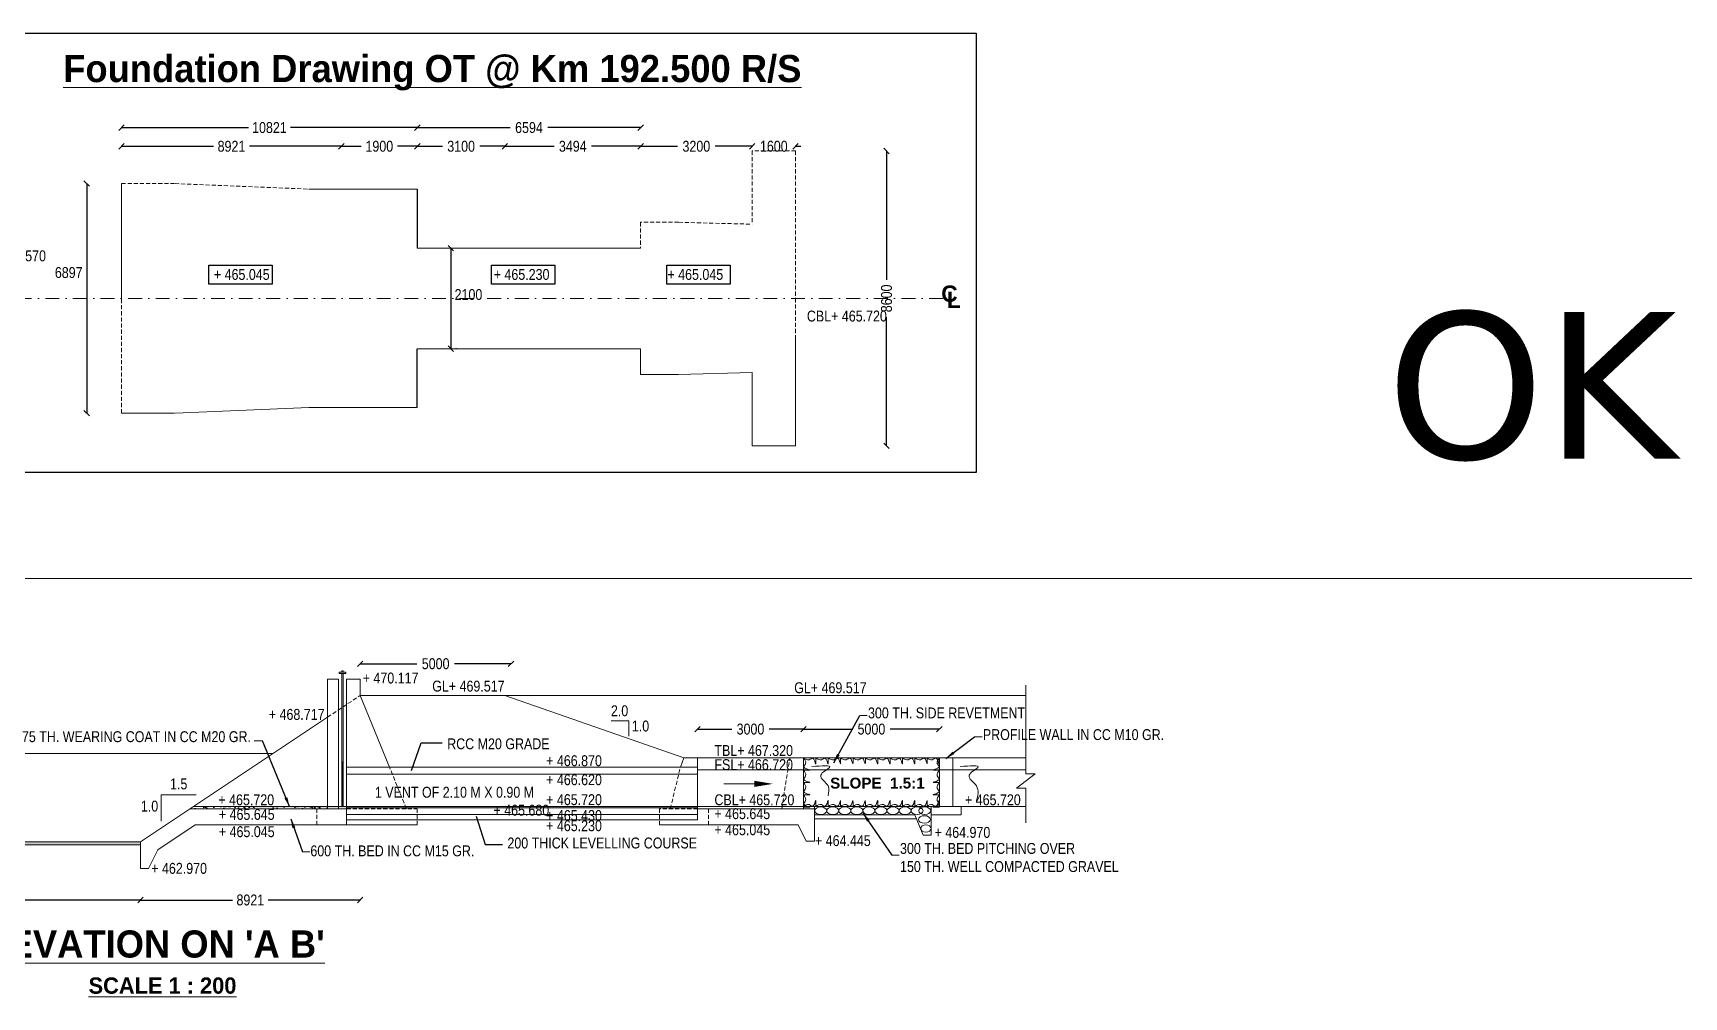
# Model space of a CAD drawing. Header units: millimetres. Extents: x 283753 to 367753, y 96727 to 160762.
# Drawn here: x 299293 to 329665, y 143025 to 160762 of the extents above; entities that cross this region are included whole.
import ezdxf
from ezdxf.enums import TextEntityAlignment as Align

# ---------------------------------------------------------------- set-up
doc = ezdxf.new("R2010")
doc.units = ezdxf.units.MM
for name, pattern in [('CENTER', [2, 1.25, -0.25, 0.25, -0.25]), ('DASHDOTX2', [50.8, 25.4, -12.7, 0, -12.7]), ('HIDDEN', [0.375, 0.25, -0.125])]:
    doc.linetypes.add(name, pattern=pattern)
for name, color, linetype in [('Box', 20, 'Continuous'), ('canal', 5, 'Continuous'), ('CENTER', 5, 'CENTER'), ('headwall', 6, 'Continuous'), ('TEXT', 7, 'Continuous')]:
    doc.layers.add(name, color=color, linetype=linetype)
doc.styles.add('AB', font='ARIALBD_1.TTF')
doc.styles.add('ARIAL NARROW', font='ARIALN_1.TTF')
doc.styles.add('CITYBLUEPR', font='cityb__.ttf')
doc.styles.add('VERDANA', font='verdana_0.ttf')
doc.dimstyles.new('ISO-25', dxfattribs={"dimtxt": 2.5, "dimasz": 2.5, "dimexe": 1.25, "dimexo": 0.625, "dimtad": 1, "dimdec": 0, "dimtxsty": 'Standard', "dimblk": 'OBLIQUE', "dimcen": 2.5, "dimdle": 1.25, "dimclrd": 6, "dimadec": 0, "dimazin": 0, "dimtfac": 1, "dimtdec": 0, "dimtmove": 0, "dimatfit": 3, "dimfxl": 0, "dimarcsym": 0})
doc.dimstyles.get("Standard").update_dxf_attribs({"dimtxt": 0.18, "dimasz": 0.18, "dimexe": 0.18, "dimexo": 0.0625, "dimgap": 0.09, "dimtad": 0, "dimtih": 1, "dimtoh": 1, "dimdec": 4, "dimzin": 0, "dimdsep": 46, "dimtxsty": 'Standard', "dimcen": 0.09, "dimadec": 0, "dimazin": 0, "dimtfac": 1, "dimtdec": 4, "dimtofl": 0, "dimtmove": 0, "dimatfit": 3, "dimfxl": 0, "dimtolj": 1, "dimtzin": 0, "dimarcsym": 0})
doc.dimstyles.new('STANDARD$0', dxfattribs={"dimscale": 88.888889, "dimtxt": 0.02, "dimasz": 0.02, "dimexe": 0.05, "dimexo": 0.1, "dimgap": 0.002, "dimtad": 2, "dimdec": 0, "dimzin": 1, "dimdsep": 46, "dimtxsty": 'Standard', "dimblk": 'OBLIQUE', "dimcen": 0.09, "dimadec": 0, "dimazin": 0, "dimtfac": 1, "dimtdec": 4, "dimtofl": 0, "dimtmove": 0, "dimatfit": 3, "dimfxl": 0, "dimtolj": 1, "dimtzin": 1, "dimarcsym": 0})
doc.dimstyles.new('STANDARD$7', dxfattribs={"dimtxt": 2, "dimasz": 2, "dimexe": 1.25, "dimexo": 0.625, "dimtad": 1, "dimdec": 0, "dimlfac": 0.5, "dimdsep": 46, "dimtxsty": 'Standard', "dimcen": 2.5, "dimadec": 0, "dimazin": 0, "dimtfac": 1, "dimtdec": 0, "dimtmove": 0, "dimatfit": 3, "dimfxl": 0, "dimtolj": 1, "dimtzin": 0, "dimarcsym": 0})

# ---------------------------------------------------------------- blocks, each defined once
blk = doc.blocks.new('_Oblique')
at = {"color": 0, "linetype": 'ByBlock', "lineweight": -2}
blk.add_line((-0.5, -0.5), (0.5, 0.5), dxfattribs=at)
blk = doc.blocks.new('*D155')
at = {"layer": 'canal', "color": 0, "lineweight": -2, "transparency": 16777216}
for p, q in [((294819, 144809), (297643, 144809)), ((301269, 144809), (298444, 144809))]:
    blk.add_line(p, q, dxfattribs=at)
at = {"layer": 'Defpoints', "color": 0, "transparency": 16777216}
for p in [(294819, 144809), (301269, 144809), (301269, 144809)]:
    blk.add_point(p, dxfattribs=at)
at = {"layer": 'canal', "color": 0, "lineweight": -2, "transparency": 16777216, "xscale": 100, "yscale": 100, "zscale": 100, "rotation": 180}
blk.add_blockref('_Oblique', (294819, 144809), dxfattribs=at)
at = {"layer": 'canal', "color": 0, "lineweight": -2, "transparency": 16777216, "xscale": 100, "yscale": 100, "zscale": 100}
blk.add_blockref('_Oblique', (301269, 144809), dxfattribs=at)
at = {"layer": 'canal', "color": 0, "lineweight": 9, "transparency": 16777216, "insert": (298044, 144809), "char_height": 200, "attachment_point": 5, "style": 'ARIAL NARROW'}
blk.add_mtext('\\A1;10000', dxfattribs=at)
blk = doc.blocks.new('*D156')
at = {"layer": 'canal', "color": 0, "lineweight": -2, "transparency": 16777216}
for p, q in [((301269, 144809), (302962, 144809)), ((305313, 144809), (303620, 144809))]:
    blk.add_line(p, q, dxfattribs=at)
at = {"layer": 'Defpoints', "color": 0, "transparency": 16777216}
for p in [(301269, 144809), (305313, 144809), (305313, 144809)]:
    blk.add_point(p, dxfattribs=at)
at = {"layer": 'canal', "color": 0, "lineweight": -2, "transparency": 16777216, "xscale": 100, "yscale": 100, "zscale": 100, "rotation": 180}
blk.add_blockref('_Oblique', (301269, 144809), dxfattribs=at)
at = {"layer": 'canal', "color": 0, "lineweight": -2, "transparency": 16777216, "xscale": 100, "yscale": 100, "zscale": 100}
blk.add_blockref('_Oblique', (305313, 144809), dxfattribs=at)
at = {"layer": 'canal', "color": 0, "lineweight": 9, "transparency": 16777216, "insert": (303291, 144809), "char_height": 200, "attachment_point": 5, "style": 'ARIAL NARROW'}
blk.add_mtext('\\A1;8921', dxfattribs=at)
blk = doc.blocks.new('*D157')
at = {"layer": 'canal', "color": 0, "lineweight": -2, "transparency": 16777216}
for p, q in [((305313, 149156), (306355, 149156)), ((308087, 149156), (307044, 149156)), ((308087, 149256), (308087, 149256))]:
    blk.add_line(p, q, dxfattribs=at)
at = {"layer": 'Defpoints', "color": 0, "transparency": 16777216}
for p in [(305313, 149156), (305313, 149156), (308087, 149156)]:
    blk.add_point(p, dxfattribs=at)
at = {"layer": 'canal', "color": 0, "lineweight": -2, "transparency": 16777216, "xscale": 100, "yscale": 100, "zscale": 100, "rotation": 180}
blk.add_blockref('_Oblique', (305313, 149156), dxfattribs=at)
at = {"layer": 'canal', "color": 0, "lineweight": -2, "transparency": 16777216, "xscale": 100, "yscale": 100, "zscale": 100}
blk.add_blockref('_Oblique', (308087, 149156), dxfattribs=at)
at = {"layer": 'canal', "color": 0, "lineweight": 9, "transparency": 16777216, "insert": (306700, 149156), "char_height": 200, "attachment_point": 5, "style": 'ARIAL NARROW'}
blk.add_mtext('\\A1;5000', dxfattribs=at)
blk = doc.blocks.new('*D158')
at = {"layer": 'canal', "color": 0, "lineweight": -2, "transparency": 16777216}
for p, q in [((311517, 147953), (312147, 147953)), ((313467, 147953), (312837, 147953))]:
    blk.add_line(p, q, dxfattribs=at)
at = {"layer": 'Defpoints', "color": 0, "transparency": 16777216}
for p in [(311517, 147953), (313467, 147953), (313467, 147953)]:
    blk.add_point(p, dxfattribs=at)
at = {"layer": 'canal', "color": 0, "lineweight": -2, "transparency": 16777216, "xscale": 100, "yscale": 100, "zscale": 100, "rotation": 180}
blk.add_blockref('_Oblique', (311517, 147953), dxfattribs=at)
at = {"layer": 'canal', "color": 0, "lineweight": -2, "transparency": 16777216, "xscale": 100, "yscale": 100, "zscale": 100}
blk.add_blockref('_Oblique', (313467, 147953), dxfattribs=at)
at = {"layer": 'canal', "color": 0, "lineweight": 9, "transparency": 16777216, "insert": (312492, 147953), "char_height": 200, "attachment_point": 5, "style": 'ARIAL NARROW'}
blk.add_mtext('\\A1;3000', dxfattribs=at)
blk = doc.blocks.new('*D159')
at = {"layer": 'canal', "color": 0, "lineweight": -2, "transparency": 16777216}
for p, q in [((313467, 147953), (314372, 147953)), ((315967, 147953), (315062, 147953))]:
    blk.add_line(p, q, dxfattribs=at)
at = {"layer": 'Defpoints', "color": 0, "transparency": 16777216}
for p in [(313467, 147953), (315967, 147953), (315967, 147953)]:
    blk.add_point(p, dxfattribs=at)
at = {"layer": 'canal', "color": 0, "lineweight": -2, "transparency": 16777216, "xscale": 100, "yscale": 100, "zscale": 100, "rotation": 180}
blk.add_blockref('_Oblique', (313467, 147953), dxfattribs=at)
at = {"layer": 'canal', "color": 0, "lineweight": -2, "transparency": 16777216, "xscale": 100, "yscale": 100, "zscale": 100}
blk.add_blockref('_Oblique', (315967, 147953), dxfattribs=at)
at = {"layer": 'canal', "color": 0, "lineweight": 9, "transparency": 16777216, "insert": (314717, 147953), "char_height": 200, "attachment_point": 5, "style": 'ARIAL NARROW'}
blk.add_mtext('\\A1;5000', dxfattribs=at)
blk = doc.blocks.new('*D217')
at = {"layer": 'canal', "color": 0, "lineweight": -2, "transparency": 16777216}
for p, q in [((306981, 156804), (306981, 154954)), ((307074, 154954), (307081, 154954))]:
    blk.add_line(p, q, dxfattribs=at)
at = {"layer": 'Defpoints', "color": 0, "transparency": 16777216}
for p in [(306981, 156804), (306974, 154954), (306981, 154954)]:
    blk.add_point(p, dxfattribs=at)
at = {"layer": 'canal', "color": 0, "lineweight": -2, "transparency": 16777216, "xscale": 100, "yscale": 100, "zscale": 100}
for p, rotation in [((306981, 156804), 90), ((306981, 154954), 270)]:
    blk.add_blockref('_Oblique', p, dxfattribs=dict(at, rotation=rotation))
at = {"layer": 'canal', "color": 0, "lineweight": 9, "transparency": 16777216, "insert": (307304, 155948), "char_height": 200, "attachment_point": 5, "style": 'ARIAL NARROW'}
blk.add_mtext('\\A1;2100', dxfattribs=at)
blk = doc.blocks.new('*D218')
at = {"layer": 'canal', "color": 0, "lineweight": -2, "transparency": 16777216}
for p, q in [((300281, 157991), (300281, 153767)), ((300181, 153767), (300181, 153767))]:
    blk.add_line(p, q, dxfattribs=at)
at = {"layer": 'Defpoints', "color": 0, "transparency": 16777216}
for p in [(300281, 157991), (300281, 153767), (300281, 153767)]:
    blk.add_point(p, dxfattribs=at)
at = {"layer": 'canal', "color": 0, "lineweight": -2, "transparency": 16777216, "xscale": 100, "yscale": 100, "zscale": 100}
for p, rotation in [((300281, 157991), 90), ((300281, 153767), 270)]:
    blk.add_blockref('_Oblique', p, dxfattribs=dict(at, rotation=rotation))
at = {"layer": 'canal', "color": 0, "lineweight": 9, "transparency": 16777216, "insert": (299950, 156353), "char_height": 200, "attachment_point": 5, "style": 'ARIAL NARROW'}
blk.add_mtext('\\A1;6897', dxfattribs=at)
blk = doc.blocks.new('*D219')
at = {"layer": 'canal', "color": 0, "lineweight": -2, "transparency": 16777216}
for p, q in [((314995, 158591), (314995, 156223)), ((314995, 153166), (314995, 155534))]:
    blk.add_line(p, q, dxfattribs=at)
at = {"layer": 'Defpoints', "color": 0, "transparency": 16777216}
for p in [(314995, 158591), (314995, 153166), (314995, 153166)]:
    blk.add_point(p, dxfattribs=at)
at = {"layer": 'canal', "color": 0, "lineweight": -2, "transparency": 16777216, "xscale": 100, "yscale": 100, "zscale": 100}
for p, rotation in [((314995, 158591), 90), ((314995, 153166), 270)]:
    blk.add_blockref('_Oblique', p, dxfattribs=dict(at, rotation=rotation))
at = {"layer": 'canal', "color": 0, "lineweight": 9, "transparency": 16777216, "insert": (314995, 155879), "char_height": 200, "attachment_point": 5, "rotation": 90, "style": 'ARIAL NARROW'}
blk.add_mtext('\\A1;8600', dxfattribs=at)
blk = doc.blocks.new('*D220')
at = {"layer": 'canal', "color": 0, "lineweight": -2, "transparency": 16777216}
for p, q in [((300922, 158677), (302615, 158677)), ((304966, 158677), (303273, 158677))]:
    blk.add_line(p, q, dxfattribs=at)
at = {"layer": 'Defpoints', "color": 0, "transparency": 16777216}
for p in [(300922, 158677), (304966, 158677), (304966, 158677)]:
    blk.add_point(p, dxfattribs=at)
at = {"layer": 'canal', "color": 0, "lineweight": -2, "transparency": 16777216, "xscale": 100, "yscale": 100, "zscale": 100, "rotation": 180}
blk.add_blockref('_Oblique', (300922, 158677), dxfattribs=at)
at = {"layer": 'canal', "color": 0, "lineweight": -2, "transparency": 16777216, "xscale": 100, "yscale": 100, "zscale": 100}
blk.add_blockref('_Oblique', (304966, 158677), dxfattribs=at)
at = {"layer": 'canal', "color": 0, "lineweight": 9, "transparency": 16777216, "insert": (302944, 158677), "char_height": 200, "attachment_point": 5, "style": 'ARIAL NARROW'}
blk.add_mtext('\\A1;8921', dxfattribs=at)
blk = doc.blocks.new('*D221')
at = {"layer": 'canal', "color": 0, "lineweight": -2, "transparency": 16777216}
for p, q in [((304966, 158777), (304966, 158777)), ((304966, 158677), (305328, 158677)), ((306363, 158677), (306001, 158677))]:
    blk.add_line(p, q, dxfattribs=at)
at = {"layer": 'Defpoints', "color": 0, "transparency": 16777216}
for p in [(304966, 158677), (306363, 158677), (306363, 158677)]:
    blk.add_point(p, dxfattribs=at)
at = {"layer": 'canal', "color": 0, "lineweight": -2, "transparency": 16777216, "xscale": 100, "yscale": 100, "zscale": 100, "rotation": 180}
blk.add_blockref('_Oblique', (304966, 158677), dxfattribs=at)
at = {"layer": 'canal', "color": 0, "lineweight": -2, "transparency": 16777216, "xscale": 100, "yscale": 100, "zscale": 100}
blk.add_blockref('_Oblique', (306363, 158677), dxfattribs=at)
at = {"layer": 'canal', "color": 0, "lineweight": 9, "transparency": 16777216, "insert": (305664, 158677), "char_height": 200, "attachment_point": 5, "style": 'ARIAL NARROW'}
blk.add_mtext('\\A1;1900', dxfattribs=at)
blk = doc.blocks.new('*D222')
at = {"layer": 'canal', "color": 0, "lineweight": -2, "transparency": 16777216}
for p, q in [((306363, 158777), (306363, 158777)), ((306363, 158677), (306824, 158677)), ((307975, 158677), (307513, 158677)), ((307975, 158777), (307975, 158777))]:
    blk.add_line(p, q, dxfattribs=at)
at = {"layer": 'Defpoints', "color": 0, "transparency": 16777216}
for p in [(306363, 158677), (306363, 158677), (307975, 158677)]:
    blk.add_point(p, dxfattribs=at)
at = {"layer": 'canal', "color": 0, "lineweight": -2, "transparency": 16777216, "xscale": 100, "yscale": 100, "zscale": 100, "rotation": 180}
blk.add_blockref('_Oblique', (306363, 158677), dxfattribs=at)
at = {"layer": 'canal', "color": 0, "lineweight": -2, "transparency": 16777216, "xscale": 100, "yscale": 100, "zscale": 100}
blk.add_blockref('_Oblique', (307975, 158677), dxfattribs=at)
at = {"layer": 'canal', "color": 0, "lineweight": 9, "transparency": 16777216, "insert": (307169, 158677), "char_height": 200, "attachment_point": 5, "style": 'ARIAL NARROW'}
blk.add_mtext('\\A1;3100', dxfattribs=at)
blk = doc.blocks.new('*D223')
at = {"layer": 'canal', "color": 0, "lineweight": -2, "transparency": 16777216}
for p, q in [((307975, 158777), (307975, 158777)), ((307975, 158677), (308878, 158677)), ((310471, 158677), (309568, 158677)), ((310471, 158777), (310471, 158777))]:
    blk.add_line(p, q, dxfattribs=at)
at = {"layer": 'Defpoints', "color": 0, "transparency": 16777216}
for p in [(307975, 158677), (307975, 158677), (310471, 158677)]:
    blk.add_point(p, dxfattribs=at)
at = {"layer": 'canal', "color": 0, "lineweight": -2, "transparency": 16777216, "xscale": 100, "yscale": 100, "zscale": 100, "rotation": 180}
blk.add_blockref('_Oblique', (307975, 158677), dxfattribs=at)
at = {"layer": 'canal', "color": 0, "lineweight": -2, "transparency": 16777216, "xscale": 100, "yscale": 100, "zscale": 100}
blk.add_blockref('_Oblique', (310471, 158677), dxfattribs=at)
at = {"layer": 'canal', "color": 0, "lineweight": 9, "transparency": 16777216, "insert": (309223, 158677), "char_height": 200, "attachment_point": 5, "style": 'ARIAL NARROW'}
blk.add_mtext('\\A1;3494', dxfattribs=at)
blk = doc.blocks.new('*D224')
at = {"layer": 'canal', "color": 0, "lineweight": -2, "transparency": 16777216}
for p, q in [((310471, 158677), (311151, 158677)), ((312521, 158677), (311840, 158677)), ((312521, 158777), (312521, 158777))]:
    blk.add_line(p, q, dxfattribs=at)
at = {"layer": 'Defpoints', "color": 0, "transparency": 16777216}
for p in [(310471, 158677), (310471, 158677), (312521, 158677)]:
    blk.add_point(p, dxfattribs=at)
at = {"layer": 'canal', "color": 0, "lineweight": -2, "transparency": 16777216, "xscale": 100, "yscale": 100, "zscale": 100, "rotation": 180}
blk.add_blockref('_Oblique', (310471, 158677), dxfattribs=at)
at = {"layer": 'canal', "color": 0, "lineweight": -2, "transparency": 16777216, "xscale": 100, "yscale": 100, "zscale": 100}
blk.add_blockref('_Oblique', (312521, 158677), dxfattribs=at)
at = {"layer": 'canal', "color": 0, "lineweight": 9, "transparency": 16777216, "insert": (311496, 158677), "char_height": 200, "attachment_point": 5, "style": 'ARIAL NARROW'}
blk.add_mtext('\\A1;3200', dxfattribs=at)
blk = doc.blocks.new('*D225')
at = {"layer": 'canal', "color": 0, "lineweight": -2, "transparency": 16777216}
for p, q in [((312521, 158677), (312421, 158677)), ((313321, 158777), (313321, 158777)), ((313321, 158677), (313421, 158677))]:
    blk.add_line(p, q, dxfattribs=at)
at = {"layer": 'Defpoints', "color": 0, "transparency": 16777216}
for p in [(312521, 158677), (312521, 158677), (313321, 158677)]:
    blk.add_point(p, dxfattribs=at)
at = {"layer": 'canal', "color": 0, "lineweight": -2, "transparency": 16777216, "xscale": 100, "yscale": 100, "zscale": 100}
blk.add_blockref('_Oblique', (312521, 158677), dxfattribs=at)
at = {"layer": 'canal', "color": 0, "lineweight": -2, "transparency": 16777216, "xscale": 100, "yscale": 100, "zscale": 100, "rotation": 180}
blk.add_blockref('_Oblique', (313321, 158677), dxfattribs=at)
at = {"layer": 'canal', "color": 0, "lineweight": 9, "transparency": 16777216, "insert": (312921, 158677), "char_height": 200, "attachment_point": 5, "style": 'ARIAL NARROW'}
blk.add_mtext('\\A1;1600', dxfattribs=at)
blk = doc.blocks.new('*D226')
at = {"layer": 'canal', "color": 0, "lineweight": -2, "transparency": 16777216}
for p, q in [((300922, 159021), (303257, 159021)), ((300922, 158921), (300922, 158921)), ((306363, 159021), (304027, 159021))]:
    blk.add_line(p, q, dxfattribs=at)
at = {"layer": 'Defpoints', "color": 0, "transparency": 16777216}
for p in [(300922, 159021), (306363, 159021), (306363, 159021)]:
    blk.add_point(p, dxfattribs=at)
at = {"layer": 'canal', "color": 0, "lineweight": -2, "transparency": 16777216, "xscale": 100, "yscale": 100, "zscale": 100, "rotation": 180}
blk.add_blockref('_Oblique', (300922, 159021), dxfattribs=at)
at = {"layer": 'canal', "color": 0, "lineweight": -2, "transparency": 16777216, "xscale": 100, "yscale": 100, "zscale": 100}
blk.add_blockref('_Oblique', (306363, 159021), dxfattribs=at)
at = {"layer": 'canal', "color": 0, "lineweight": 9, "transparency": 16777216, "insert": (303642, 159021), "char_height": 200, "attachment_point": 5, "style": 'ARIAL NARROW'}
blk.add_mtext('\\A1;10821', dxfattribs=at)
blk = doc.blocks.new('*D227')
at = {"layer": 'canal', "color": 0, "lineweight": -2, "transparency": 16777216}
for p, q in [((306363, 159121), (306363, 159121)), ((306363, 159021), (308072, 159021)), ((310471, 159021), (308762, 159021)), ((310471, 159121), (310471, 159121))]:
    blk.add_line(p, q, dxfattribs=at)
at = {"layer": 'Defpoints', "color": 0, "transparency": 16777216}
for p in [(306363, 159021), (306363, 159021), (310471, 159021)]:
    blk.add_point(p, dxfattribs=at)
at = {"layer": 'canal', "color": 0, "lineweight": -2, "transparency": 16777216, "xscale": 100, "yscale": 100, "zscale": 100, "rotation": 180}
blk.add_blockref('_Oblique', (306363, 159021), dxfattribs=at)
at = {"layer": 'canal', "color": 0, "lineweight": -2, "transparency": 16777216, "xscale": 100, "yscale": 100, "zscale": 100}
blk.add_blockref('_Oblique', (310471, 159021), dxfattribs=at)
at = {"layer": 'canal', "color": 0, "lineweight": 9, "transparency": 16777216, "insert": (308417, 159021), "char_height": 200, "attachment_point": 5, "style": 'ARIAL NARROW'}
blk.add_mtext('\\A1;6594', dxfattribs=at)

msp = doc.modelspace()

# ---------------------------------------------------------------- hatches: boundary and pattern name
at = {"layer": 'Box', "linetype": 'Continuous', "lineweight": 9}
h = msp.add_hatch(dxfattribs=at)
h.set_pattern_fill('AR-CONC', color=0, style=0)
h.set_pattern_definition([(50, (-1800, 2154.29), (182.18467, -15.939086), [19.05, -209.55]), (355, (-1800, 2154.29), (-35.24283, 191.05664), [15.24, -167.64]), (100.451, (-1784.82, 2152.96), (146.9425, 175.11669), [16.19, -178.09]), (46.1842, (-1800, 2205.09), (271.07904, -42.04233), [28.575, -314.325]), (96.6356, (-1777.4, 2201.58), (237.40423, 247.42556), [24.285, -267.135]), (351.184, (-1800, 2205.1), (237.4046, 247.42512), [22.86, -251.46]), (21, (-1774.6, 2192.39), (151.61488, -102.26552), [19.05, -209.55]), (326, (-1774.6, 2192.39), (61.80203, 184.18797), [15.24, -167.64]), (71.4514, (-1761.97, 2183.86), (213.41649, 81.92286), [16.19, -178.09]), (37.5, (-1800, 2154.286), (3.088603, 84.555039), [0, -165.608, 0, -170.18, 0, -168.275]), (7.5, (-1800, 2154.29), (66.819663, 100.180575), [0, -97.028, 0, -161.798, 0, -64.135]), (327.5, (-1856.64, 2154.286), (135.590595, -5.728744), [0, -63.5, 0, -198.12, 0, -262.89]), (317.5, (-1882.04, 2154.29), (148.12918, 25.42649), [0, -82.55, 0, -131.572, 0, -186.69])])
h.paths.add_polyline_path([(310931.1, 146527), (304547.3, 146527), (304555.5, 146507), (310923.6, 146507)])
h.paths.add_polyline_path([(304547.3, 146527), (303262.6, 146527), (303262.6, 146507), (304555.5, 146507)])
h.paths.add_polyline_path([(311517.1, 146527), (310931.1, 146527), (310923.6, 146507), (311517.1, 146507)])
h.paths.add_polyline_path([(305962.5, 146307.9), (307090.4, 146307.9), (307090.4, 146614.2), (305962.5, 146614.2)], flags=9)
at = {"layer": 'canal', "linetype": 'Continuous', "lineweight": 9}
h = msp.add_hatch(dxfattribs=at)
h.set_pattern_fill('AR-CONC', color=0, style=0)
h.set_pattern_definition([(50, (0, 1654.29), (182.18467, -15.939086), [19.05, -209.55]), (355, (0, 1654.29), (-35.24283, 191.05664), [15.24, -167.64]), (100.451, (15.18, 1652.96), (146.9425, 175.11669), [16.19, -178.09]), (46.1842, (0, 1705.09), (271.07904, -42.04233), [28.575, -314.325]), (96.6356, (22.6, 1701.58), (237.40423, 247.42556), [24.285, -267.135]), (351.184, (0, 1705.1), (237.4046, 247.42512), [22.86, -251.46]), (21, (25.4, 1692.39), (151.61488, -102.26552), [19.05, -209.55]), (326, (25.4, 1692.39), (61.80203, 184.18797), [15.24, -167.64]), (71.4514, (38.03, 1683.86), (213.41649, 81.92286), [16.19, -178.09]), (37.5, (0, 1654.286), (3.088603, 84.555039), [0, -165.608, 0, -170.18, 0, -168.275]), (7.5, (0, 1654.29), (66.819663, 100.180575), [0, -97.028, 0, -161.798, 0, -64.135]), (327.5, (-56.64, 1654.286), (135.590595, -5.728744), [0, -63.5, 0, -198.12, 0, -262.89]), (317.5, (-82.04, 1654.29), (148.12918, 25.42649), [0, -82.55, 0, -131.572, 0, -186.69])])
h.paths.add_polyline_path([(301268.6, 145877), (294818.6, 145877), (291931.1, 147802), (291631.1, 147802), (291631.1, 147752), (291915.9, 147752), (294803.4, 145827), (301268.6, 145827)])
at = {"layer": 'headwall', "linetype": 'Continuous', "lineweight": 9}
h = msp.add_hatch(dxfattribs=at)
h.set_pattern_fill('ANSI37', color=0, scale=3, style=0)
h.set_pattern_definition([(45, (-5517.414, 2154.286), (-6.7351921, 6.7351921), []), (135, (-5517.414, 2154.286), (-6.7351921, -6.7351921), [])])
h.paths.add_polyline_path([(304975.1, 146527), (305000.1, 146527), (305000.1, 147352), (304975.1, 147352)])
h = msp.add_hatch(dxfattribs=at)
h.set_pattern_fill('AR-CONC', color=0, style=0)
h.set_pattern_definition([(50, (0, 2154.29), (182.18467, -15.939086), [19.05, -209.55]), (355, (0, 2154.29), (-35.24283, 191.05664), [15.24, -167.64]), (100.451, (15.18, 2152.96), (146.9425, 175.11669), [16.19, -178.09]), (46.1842, (0, 2205.09), (271.07904, -42.04233), [28.575, -314.325]), (96.6356, (22.6, 2201.58), (237.40423, 247.42556), [24.285, -267.135]), (351.184, (0, 2205.1), (237.4046, 247.42512), [22.86, -251.46]), (21, (25.4, 2192.39), (151.61488, -102.26552), [19.05, -209.55]), (326, (25.4, 2192.39), (61.80203, 184.18797), [15.24, -167.64]), (71.4514, (38.03, 2183.86), (213.41649, 81.92286), [16.19, -178.09]), (37.5, (0, 2154.286), (3.088603, 84.555039), [0, -165.608, 0, -170.18, 0, -168.275]), (7.5, (0, 2154.29), (66.819663, 100.180575), [0, -97.028, 0, -161.798, 0, -64.135]), (327.5, (-56.64, 2154.286), (135.590595, -5.728744), [0, -63.5, 0, -198.12, 0, -262.89]), (317.5, (-82.04, 2154.29), (148.12918, 25.42649), [0, -82.55, 0, -131.572, 0, -186.69])])
h.paths.add_polyline_path([(302243.6, 146527), (302187.3, 146489.5), (304712.6, 146489.5), (304712.6, 146527)])

# ---------------------------------------------------------------- linework, layer by layer
at = {"color": 0, "linetype": 'Continuous', "lineweight": 9}
msp.add_line((367752.6, 150726.9), (283752.6, 150726.9), dxfattribs=at)
at = {"layer": 'Box', "color": 0, "linetype": 'Continuous'}
for p, q in [((306362.6, 157889.1), (306362.6, 156803.7)), ((306362.6, 153868.4), (306362.6, 154953.7))]:
    msp.add_line(p, q, dxfattribs=at)
at = {"layer": 'Box', "color": 0, "lineweight": 9, "ltscale": 300}
for p, q in [((306362.6, 156803.7), (310470.7, 156803.7)), ((306362.6, 154953.7), (310470.7, 154953.7))]:
    msp.add_line(p, q, dxfattribs=at)
at = {"layer": 'Box', "color": 0, "linetype": 'Continuous', "lineweight": 9}
for p, q in [((305062.6, 147252), (311517.1, 147252)), ((305062.6, 147127), (311517.1, 147127)), ((305062.6, 146527), (311517.1, 146527)), ((305062.6, 146507), (311517.1, 146507)), ((311517.1, 146282), (311517.1, 146507)), ((305062.6, 146382), (311517.1, 146382)), ((305062.6, 146282), (311517.1, 146282))]:
    msp.add_line(p, q, dxfattribs=at)
at = {"layer": 'Box', "color": 0, "linetype": 'Continuous'}
for points in [[(296424.3, 160761.9), (316646.5, 160761.9), (316646.5, 152675.8), (296424.3, 152675.8)], [(303690.6, 156138.2), (302526.2, 156138.2), (302526.2, 156488.1), (303690.6, 156488.1)], [(308891.1, 156138.2), (307726.7, 156138.2), (307726.7, 156488.1), (308891.1, 156488.1)], [(312115.7, 156138.2), (310951.2, 156138.2), (310951.2, 156488.1), (312115.7, 156488.1)]]:
    msp.add_lwpolyline(points, close=True, dxfattribs=at)
at = {"layer": 'canal', "color": 0, "linetype": 'HIDDEN', "lineweight": 9, "ltscale": 300}
msp.add_line((304712.6, 148173), (305312.6, 148573), dxfattribs=at)
at = {"layer": 'canal', "color": 0, "linetype": 'Continuous', "lineweight": 9}
for p, q in [((305312.6, 148573), (317557, 148573)), ((307975.1, 148573), (311267.1, 147427)), ((317557, 147130.6), (317557, 148759.3)), ((303706.1, 147502), (292381.1, 147502)), ((313467.1, 147427), (317557, 147427)), ((315967.1, 147427), (315967.1, 146527)), ((316217.1, 147427), (316217.1, 146527)), ((311517.1, 147202), (317557, 147202)), ((317384.5, 146869.2), (317729.4, 147130.6)), ((317557, 147130.6), (317729.4, 147130.6)), ((317557, 146869.2), (317384.5, 146869.2)), ((317557, 146230), (317557, 146869.2)), ((313667.1, 146527), (317557, 146527)), ((315817.1, 146527), (315817.1, 146002)), ((316367.1, 146527), (316367.1, 146377)), ((313667.1, 146377), (315517.1, 146377)), ((313667.1, 146302), (315547.1, 146302)), ((315517.1, 146377), (315667.1, 146002)), ((315817.1, 146377), (316367.1, 146377)), ((294803.4, 145827), (301268.6, 145827)), ((301268.6, 145877), (294818.6, 145877)), ((315817.1, 146002), (315667.1, 146002))]:
    msp.add_line(p, q, dxfattribs=at)
at = {"layer": 'canal', "color": 0, "lineweight": 9}
for p, q in [((314503, 148207.1), (314641.4, 148207.1)), ((303513.4, 147736), (303361.4, 147736)), ((316615.6, 147812.9), (316754, 147812.9)), ((304247.7, 145694), (304386.1, 145694)), ((315091.9, 145633.5), (315230.3, 145633.5))]:
    msp.add_line(p, q, dxfattribs=at)
at = {"layer": 'canal', "color": 0, "linetype": 'Continuous', "lineweight": 9, "extrusion": (0, 0, -1)}
for centre, major_axis, ratio in [((313783.7, 146451.8), (110.8, 0), 0.627872), ((314005.4, 146451.8), (110.8, 0), 0.627872), ((314227, 146451.8), (110.8, 0), 0.627872), ((314448.6, 146451.8), (110.8, 0), 0.627872), ((314670.2, 146451.8), (110.8, 0), 0.627872), ((314891.9, 146451.8), (110.8, 0), 0.627872), ((315113.5, 146451.8), (110.8, 0), 0.627872), ((315335.1, 146451.8), (110.8, 0), 0.627872), ((315556.7, 146451.8), (110.8, 0), 0.627872), ((315696.9, 146451.8), (110.8, 0), 0.627872), ((315691.5, 146290.9), (110.8, 0), 0.627872), ((315719.1, 146125), (94.3, 0), 0.7375391)]:
    msp.add_ellipse(centre, major_axis=major_axis, ratio=ratio, start_param=-1.5707963, end_param=4.712389, dxfattribs=at)
at = {"layer": 'canal', "color": 0, "linetype": 'Continuous', "lineweight": 9}
for points in [[(313918.7, 146728.9), (313920.2, 146907.4), (313785.4, 147105.7), (313948.4, 147250.1), (313620.3, 147263.6)], [(316646.9, 146626.9), (316648.5, 146907.4), (316513.7, 147105.7), (316676.7, 147250.1), (316348.5, 147263.6)]]:
    msp.add_spline(points, degree=3, dxfattribs=at)
at = {"layer": 'CENTER', "color": 0, "linetype": 'DASHDOTX2', "lineweight": 9, "ltscale": 10}
msp.add_line((297995.8, 155878.7), (316061.3, 155878.7), dxfattribs=at)
at = {"layer": 'headwall', "color": 0, "linetype": 'HIDDEN', "lineweight": 9, "ltscale": 300}
for p, q in [((312520.7, 158591.2), (312520.7, 157244.3)), ((313320.7, 158591.2), (312520.7, 158591.2)), ((313320.7, 158591.2), (313320.7, 155878.7)), ((301897.2, 157990.9), (300922.2, 157990.9)), ((301905.5, 157990.7), (304374.5, 157888.9)), ((311169.9, 157279), (310469.9, 157279)), ((310470.7, 157279), (310470.7, 156803.7)), ((311170.7, 157278.9), (312520.7, 157244.3)), ((300922.2, 153766.7), (300922.2, 155878.8)), ((313320.7, 155128.8), (313320.7, 155878.7)), ((313067.1, 146489.5), (313217.1, 147427)), ((306162.6, 146489.5), (305851.5, 147252)), ((311017.1, 146489.5), (311201.7, 147252)), ((304512.6, 146489.5), (304512.6, 146189.5)), ((305062.6, 146489.5), (306362.6, 146489.5)), ((306362.6, 146489.5), (306362.6, 146189.5)), ((310817.1, 146489.5), (310817.1, 146189.5)), ((311517.1, 146489.5), (310817.1, 146489.5)), ((311717.1, 146489.5), (311717.1, 146189.5))]:
    msp.add_line(p, q, dxfattribs=at)
at = {"layer": 'headwall', "color": 0, "linetype": 'Continuous', "lineweight": 9}
for p, q in [((300922.2, 157990.9), (300922.2, 155878.7)), ((310470.7, 154478.6), (310470.7, 154953.7)), ((313320.7, 153166.3), (313320.7, 155128.8)), ((311170.7, 154478.6), (310470.7, 154478.6)), ((311170.7, 154478.6), (312520.7, 154513.2)), ((312520.7, 153166.3), (312520.7, 154513.2)), ((301897.2, 153766.7), (300922.2, 153766.7)), ((301905.5, 153766.8), (304374.5, 153868.6)), ((304366.2, 153868.4), (306362.6, 153868.4)), ((313320.7, 153166.3), (312520.7, 153166.3)), ((304712.6, 148873), (304712.6, 146489.5)), ((304912.6, 148873), (304712.6, 148873)), ((304912.6, 148873), (304912.6, 146489.5)), ((304925.1, 148977.2), (304925.1, 149002.2)), ((304925.1, 149002.2), (305050.1, 149002.2)), ((304975.1, 148977.2), (304925.1, 148977.2)), ((305000.1, 149027.2), (304975.1, 149027.2)), ((304975.1, 149002.2), (304975.1, 149027.2)), ((304975.1, 146527), (304975.1, 148977.2)), ((305050.1, 148977.2), (304975.1, 148977.2)), ((305000.1, 149002.2), (305000.1, 149027.2)), ((305000.1, 146527), (305000.1, 148977.2)), ((305050.1, 149002.2), (305050.1, 148977.2)), ((305062.6, 148873), (305062.6, 146189.5)), ((305062.6, 148873), (305312.6, 148873)), ((305312.6, 148873), (305312.6, 148573)), ((305851.5, 147252), (305312.6, 148573)), ((304712.6, 148173), (301268.6, 145877)), ((305000.1, 147352), (304975.1, 147352)), ((311201.7, 147252), (311267.1, 147427)), ((311267.1, 147427), (313467.1, 147427)), ((311517.1, 147427), (311517.1, 146489.5)), ((313467.1, 147427), (313467.1, 146489.5)), ((302187.3, 146489.5), (305062.6, 146489.5)), ((302243.6, 146527), (305062.6, 146527)), ((311517.1, 146527), (313667.1, 146527)), ((311517.1, 146489.5), (313667.1, 146489.5)), ((313667.1, 146527), (313667.1, 145889.5)), ((302278.2, 146189.5), (301588.8, 145729.9)), ((302278.2, 146189.5), (306362.6, 146189.5)), ((310817.1, 146189.5), (313367.1, 146189.5)), ((313367.1, 146189.5), (313517.1, 145889.5)), ((301268.6, 145389.5), (301268.6, 145877)), ((313667.1, 145889.5), (313517.1, 145889.5)), ((301588.8, 145729.9), (301418.6, 145389.5)), ((301418.6, 145389.5), (301268.6, 145389.5))]:
    msp.add_line(p, q, dxfattribs=at)
at = {"layer": 'headwall', "color": 0, "lineweight": 9, "ltscale": 300}
msp.add_line((304366.2, 157889.1), (306362.6, 157889.1), dxfattribs=at)
at = {"layer": 'TEXT', "color": 0, "lineweight": 9}
for p, q in [((309931.6, 148106.5), (310253.6, 148106.5)), ((310253.6, 147822.8), (310253.6, 148106.5)), ((302296.6, 146741.5), (301652.6, 146741.5)), ((301652.6, 146741.5), (301652.6, 146260.2))]:
    msp.add_line(p, q, dxfattribs=at)
at = {"layer": 'TEXT', "color": 0, "linetype": 'ByBlock', "lineweight": 9, "ltscale": 10}
msp.add_line((312564.9, 146946.2), (312004.4, 146946.2), dxfattribs=at)
at = {"layer": 'TEXT', "color": 0, "linetype": 'Continuous', "lineweight": 9}
for points in [[(313467.1, 147427), (313570.1, 147388.8), (313639.6, 147420), (313690.1, 147312.2), (313694.8, 147427)], [(313467.1, 147427), (313505.2, 147323.9), (313474.1, 147254.5), (313581.9, 147204), (313467.1, 147199.3)], [(313694.8, 147427), (313797.9, 147388.8), (313867.3, 147420), (313917.8, 147312.2), (313922.6, 147427)], [(313922.6, 147427), (314025.6, 147388.8), (314095, 147420), (314145.6, 147312.2), (314150.3, 147427)], [(314150.3, 147427), (314253.4, 147388.8), (314322.8, 147420), (314373.3, 147312.2), (314378, 147427)], [(314378, 147427), (314481.1, 147388.8), (314550.5, 147420), (314601, 147312.2), (314605.8, 147427)], [(314605.8, 147427), (314708.9, 147388.8), (314778.3, 147420), (314828.8, 147312.2), (314833.5, 147427)], [(314833.5, 147427), (314936.6, 147388.8), (315006, 147420), (315056.5, 147312.2), (315061.3, 147427)], [(315061.3, 147427), (315164.3, 147388.8), (315233.7, 147420), (315284.3, 147312.2), (315289, 147427)], [(315289, 147427), (315392.1, 147388.8), (315461.5, 147420), (315512, 147312.2), (315516.7, 147427)], [(315516.7, 147427), (315619.8, 147388.8), (315689.2, 147420), (315739.7, 147312.2), (315744.5, 147427)], [(315732.5, 147427), (315835.5, 147388.8), (315904.9, 147420), (315955.5, 147312.2), (315960.2, 147427)], [(315967.1, 147427), (315928.9, 147323.9), (315960.1, 147254.5), (315852.2, 147204), (315967.1, 147199.3)], [(313467.1, 147199.3), (313505.2, 147096.2), (313474.1, 147026.8), (313581.9, 146976.3), (313467.1, 146971.5)], [(315967.1, 147199.3), (315928.9, 147096.2), (315960.1, 147026.8), (315852.2, 146976.3), (315967.1, 146971.5)], [(313467.1, 146971.5), (313505.2, 146868.4), (313474.1, 146799), (313581.9, 146748.5), (313467.1, 146743.8)], [(313467.1, 146743.8), (313505.2, 146640.7), (313474.1, 146571.3), (313581.9, 146520.8), (313467.1, 146516)], [(315967.1, 146971.5), (315928.9, 146868.4), (315960.1, 146799), (315852.2, 146748.5), (315967.1, 146743.8)], [(315967.1, 146743.8), (315928.9, 146640.7), (315960.1, 146571.3), (315852.2, 146520.8), (315967.1, 146516)], [(313467.1, 146527), (313570.1, 146565.2), (313639.6, 146534), (313690.1, 146641.8), (313694.8, 146527)], [(313694.8, 146527), (313797.9, 146565.2), (313867.3, 146534), (313917.8, 146641.8), (313922.6, 146527)], [(313922.6, 146527), (314025.6, 146565.2), (314095, 146534), (314145.6, 146641.8), (314150.3, 146527)], [(314150.3, 146527), (314253.4, 146565.2), (314322.8, 146534), (314373.3, 146641.8), (314378, 146527)], [(314378, 146527), (314481.1, 146565.2), (314550.5, 146534), (314601, 146641.8), (314605.8, 146527)], [(314605.8, 146527), (314708.9, 146565.2), (314778.3, 146534), (314828.8, 146641.8), (314833.5, 146527)], [(314833.5, 146527), (314936.6, 146565.2), (315006, 146534), (315056.5, 146641.8), (315061.3, 146527)], [(315061.3, 146527), (315164.3, 146565.2), (315233.7, 146534), (315284.3, 146641.8), (315289, 146527)], [(315289, 146527), (315392.1, 146565.2), (315461.5, 146534), (315512, 146641.8), (315516.7, 146527)], [(315516.7, 146527), (315619.8, 146565.2), (315689.2, 146534), (315739.7, 146641.8), (315744.5, 146527)], [(315732.5, 146527), (315835.5, 146565.2), (315904.9, 146534), (315955.5, 146641.8), (315960.2, 146527)]]:
    msp.add_spline(points, degree=3, dxfattribs=at)
at = {"layer": 'TEXT', "color": 0, "linetype": 'ByBlock', "lineweight": 9, "ltscale": 10}
msp.add_solid([(312564.9, 146889.9), (312902.4, 146946.2), (312564.9, 147002.4)], dxfattribs=at)

# ---------------------------------------------------------------- texts
at = {"color": 1, "lineweight": 9, "style": 'VERDANA'}
msp.add_text('OK', height=2700, dxfattribs=at).set_placement((324186.3, 152929.5))
at = {"layer": 'Box', "color": 0, "lineweight": 9, "style": 'ARIAL NARROW'}
for s, p in [('RCC M20 GRADE', (306912.9, 147583)), ('+ 466.870', (308733.2, 147272)), ('+ 466.620', (308733.2, 146922.5)), ('1 VENT OF 2.10 M X 0.90 M', (305582.8, 146691.9)), ('+ 465.720', (308733.2, 146556)), ('+ 465.680', (307764, 146362.4)), ('+ 465.430', (308733.2, 146263.6)), ('+ 465.230', (308733.2, 146075.9)), ('200 THICK LEVELLING COURSE', (308020.6, 145758.3))]:
    msp.add_text(s, height=200, dxfattribs=at).set_placement(p)
at = {"layer": 'canal', "color": 0, "lineweight": 9, "style": 'ARIAL NARROW'}
for s, p in [('CBL+ 463.570', (298060.5, 156562.3)), ('+ 465.045', (302620.6, 156219.8)), ('+ 465.230', (307768.5, 156219.8)), ('+ 465.045', (310964.4, 156219.8)), ('CBL+ 465.720', (313529.7, 155453.9)), ('+ 470.117', (305358.7, 148793.5)), ('GL+ 469.517', (306637.2, 148644.8)), ('GL+ 469.517', (313296.5, 148614.8)), ('+ 468.717', (303631, 148124.4)), ('TBL+ 467.320', (311828.4, 147459.3)), ('FSL+ 466.720', (311828.4, 147200)), ('+ 465.720', (302703.3, 146553.3)), ('CBL+ 465.720', (311828.4, 146553.3)), ('+ 465.720', (316438.4, 146553.3)), ('+ 465.645', (302712, 146284.2)), ('+ 465.645', (311828.4, 146297.7)), ('+ 465.045', (302712, 145966.3)), ('+ 465.045', (311828.4, 146002.2)), ('+ 464.970', (315878.4, 145953.3)), ('+ 464.445', (313678.4, 145802.2)), ('+ 462.970', (301468.3, 145291.4))]:
    msp.add_text(s, height=200, dxfattribs=at).set_placement(p)
at = {"layer": 'canal', "color": 0, "lineweight": 9, "char_height": 200, "style": 'ARIAL NARROW'}
for s, insert, attachment_point in [('300 TH. SIDE REVETMENT', (314654.3, 148250.1), 4), ('75 TH. WEARING COAT IN CC M20 GR.', (303302.4, 147813.2), 6), ('PROFILE WALL IN CC M10 GR.', (316766.9, 147851.4), 4), ('600 TH. BED IN CC M15 GR.', (304395.5, 145712.2), 4), ('300 TH. BED PITCHING OVER\\P150 TH. WELL COMPACTED GRAVEL', (315243.1, 145590.1), 4)]:
    msp.add_mtext(s, dxfattribs=dict(at, insert=insert, attachment_point=attachment_point))
at = {"layer": 'canal', "color": 0, "linetype": 'Continuous', "lineweight": 9, "insert": (313957.3, 146959.3), "char_height": 200, "attachment_point": 4, "style": 'AB'}
msp.add_mtext('SLOPE  1.5:1', dxfattribs=at)
at = {"layer": 'TEXT', "color": 0, "lineweight": 9, "style": 'CITYBLUEPR'}
for s, p in [('%%UFoundation Drawing OT @ Km 192.500 R/S', (306639, 159858)), ("%%uSECTIONAL ELEVATION ON 'A B'", (299301.2, 143749.9))]:
    msp.add_text(s, height=500, dxfattribs=at).set_placement(p, align=Align.CENTER)
at = {"layer": 'TEXT', "color": 0, "linetype": 'ByBlock', "lineweight": 9, "ltscale": 10, "style": 'AB'}
for s, p in [('C', (316000.5, 155816.3)), ('L', (316101.8, 155700.6))]:
    msp.add_text(s, height=300, dxfattribs=at).set_placement(p)
at = {"layer": 'TEXT', "color": 0, "lineweight": 9, "style": 'CITYBLUEPR'}
msp.add_text('%%uSCALE 1 : 200', height=300, dxfattribs=at).set_placement((300315.1, 143084.8))
at = {"layer": 'TEXT', "color": 0, "lineweight": 9, "char_height": 200, "style": 'ARIAL NARROW'}
for s, insert, attachment_point in [('2.0', (310242.9, 148289.9), 6), ('1.0', (310628.5, 148008.9), 6), ('1.5', (301813.9, 146943.6), 4), ('1.0', (301277.7, 146535.3), 4)]:
    msp.add_mtext(s, dxfattribs=dict(at, insert=insert, attachment_point=attachment_point))

# ---------------------------------------------------------------- dimensions: what is measured, and where the dimension line sits
at = {"layer": 'canal', "color": 0, "lineweight": 9}
for base, p1, p2, text, picture, middle in [((306362.6, 159021.4), (300922.2, 159021.4), (306362.6, 159021.4), '10821', '*D226', (303642.4, 159021.4)), ((306362.6, 159021.4), (310470.7, 159021.4), (306362.6, 159021.4), '6594', '*D227', (308416.7, 159021.4)), ((304966.2, 158677.3), (300922.2, 158677.3), (304966.2, 158677.3), '8921', '*D220', (302944.2, 158677.3)), ((306362.6, 158677.3), (304966.2, 158677.3), (306362.6, 158677.3), '1900', '*D221', (305664.4, 158677.3)), ((306362.6, 158677.3), (307975.1, 158677.3), (306362.6, 158677.3), '3100', '*D222', (307168.8, 158677.3)), ((307975.1, 158677.3), (310470.7, 158677.3), (307975.1, 158677.3), '3494', '*D223', (309222.9, 158677.3)), ((310470.7, 158677.3), (312520.7, 158677.3), (310470.7, 158677.3), '3200', '*D224', (311495.7, 158677.3)), ((312520.7, 158677.3), (313320.7, 158677.3), (312520.7, 158677.3), '1600', '*D225', (312920.7, 158677.3)), ((305312.6, 149155.7), (308086.7, 149155.7), (305312.6, 149155.7), '5000', '*D157', (306699.6, 149155.7)), ((313467.1, 147952.7), (311517.1, 147952.7), (313467.1, 147952.7), '3000', '*D158', (312492.1, 147952.7)), ((315967.1, 147952.7), (313467.1, 147952.7), (315967.1, 147952.7), '5000', '*D159', (314717.1, 147952.7)), ((301268.6, 144809.5), (294818.6, 144809.5), (301268.6, 144809.5), '10000', '*D155', (298043.6, 144809.5)), ((305312.6, 144809.5), (301268.6, 144809.5), (305312.6, 144809.5), '8921', '*D156', (303290.6, 144809.5))]:
    dim = msp.add_linear_dim(base=base, p1=p1, p2=p2, text=text, dimstyle='Standard', override={"dimtxt": 200, "dimasz": 100, "dimexe": 100, "dimexo": 100, "dimgap": 100, "dimtih": 0, "dimdec": 0, "dimtxsty": 'ARIAL NARROW', "dimblk1": 'Oblique', "dimblk2": 'Oblique', "dimsah": 1, "dimtmove": 2}, dxfattribs=at)
    dim.commit()
    dim.dimension.update_dxf_attribs({"geometry": picture, "text_midpoint": middle})
dim = msp.add_linear_dim(base=(314994.7, 153166.3), p1=(314994.7, 158591.2), p2=(314994.7, 153166.3), angle=90, text='8600', dimstyle='STANDARD$0', override={"dimscale": 1, "dimtxt": 200, "dimasz": 100, "dimexe": 100, "dimexo": 100, "dimgap": 100, "dimtad": 0, "dimtoh": 1, "dimzin": 0, "dimtxsty": 'ARIAL NARROW', "dimblk1": 'Oblique', "dimblk2": 'Oblique', "dimsah": 1, "dimtmove": 2, "dimtzin": 0}, dxfattribs=at)
dim.commit()
dim.dimension.update_dxf_attribs({"geometry": '*D219', "text_midpoint": (314994.7, 155878.8)})
for base, p1, p2, text, picture, middle in [((300280.8, 153766.7), (300280.8, 157990.9), (300280.8, 153766.7), '6897', '*D218', (299950.3, 156352.5)), ((306981.4, 154953.7), (306981.4, 156803.7), (306973.7, 154953.7), '2100', '*D217', (307303.7, 155948.1))]:
    dim = msp.add_linear_dim(base=base, p1=p1, p2=p2, angle=90, text=text, dimstyle='Standard', override={"dimtxt": 200, "dimasz": 100, "dimexe": 100, "dimexo": 100, "dimgap": 100, "dimtih": 0, "dimdec": 0, "dimtxsty": 'ARIAL NARROW', "dimblk1": 'Oblique', "dimblk2": 'Oblique', "dimsah": 1, "dimtmove": 2}, dxfattribs=at)
    dim.commit()
    dim.dimension.update_dxf_attribs({"geometry": picture, "text_midpoint": middle, "dimtype": 160})

# ---------------------------------------------------------------- leaders
at = {"layer": 'Box', "color": 0, "linetype": 'Continuous', "lineweight": 9}
for points, override in [([(306257.8, 147192.5), (306430.8, 147703.2), (306823, 147703.2)], {"dimtxt": 180, "dimasz": 90, "dimexe": 90, "dimexo": 90, "dimgap": 0.625, "dimtad": 0, "dimdle": 90, "dimclrd": 256}), ([(307447.8, 146349.6), (307609.3, 145830.9), (307932.2, 145830.9)], {"dimtxt": 180, "dimasz": 90, "dimexe": 90, "dimexo": 90, "dimtad": 0, "dimdle": 90, "dimclrd": 256})]:
    msp.add_leader(points, dimstyle='ISO-25', override=override, dxfattribs=at)
at = {"layer": 'canal', "color": 0, "lineweight": 9}
for points in [[(314023.9, 147330.7), (314503, 148207.1)], [(304012.2, 146527.2), (303513.4, 147736)], [(316085, 147412.6), (316615.6, 147812.9)], [(314561.2, 146409), (315091.9, 145633.5)], [(304035.2, 146303.7), (304247.7, 145694)]]:
    msp.add_leader(points, dimstyle='STANDARD$7', override={"dimtxt": 200, "dimasz": 175, "dimexe": 0.18, "dimexo": 0.0625, "dimgap": 0.09, "dimtad": 0, "dimtoh": 1, "dimlfac": 1, "dimzin": 0, "dimcen": 0.09, "dimtdec": 4, "dimtofl": 0}, dxfattribs=at)

doc.saveas('drawing.dxf')
